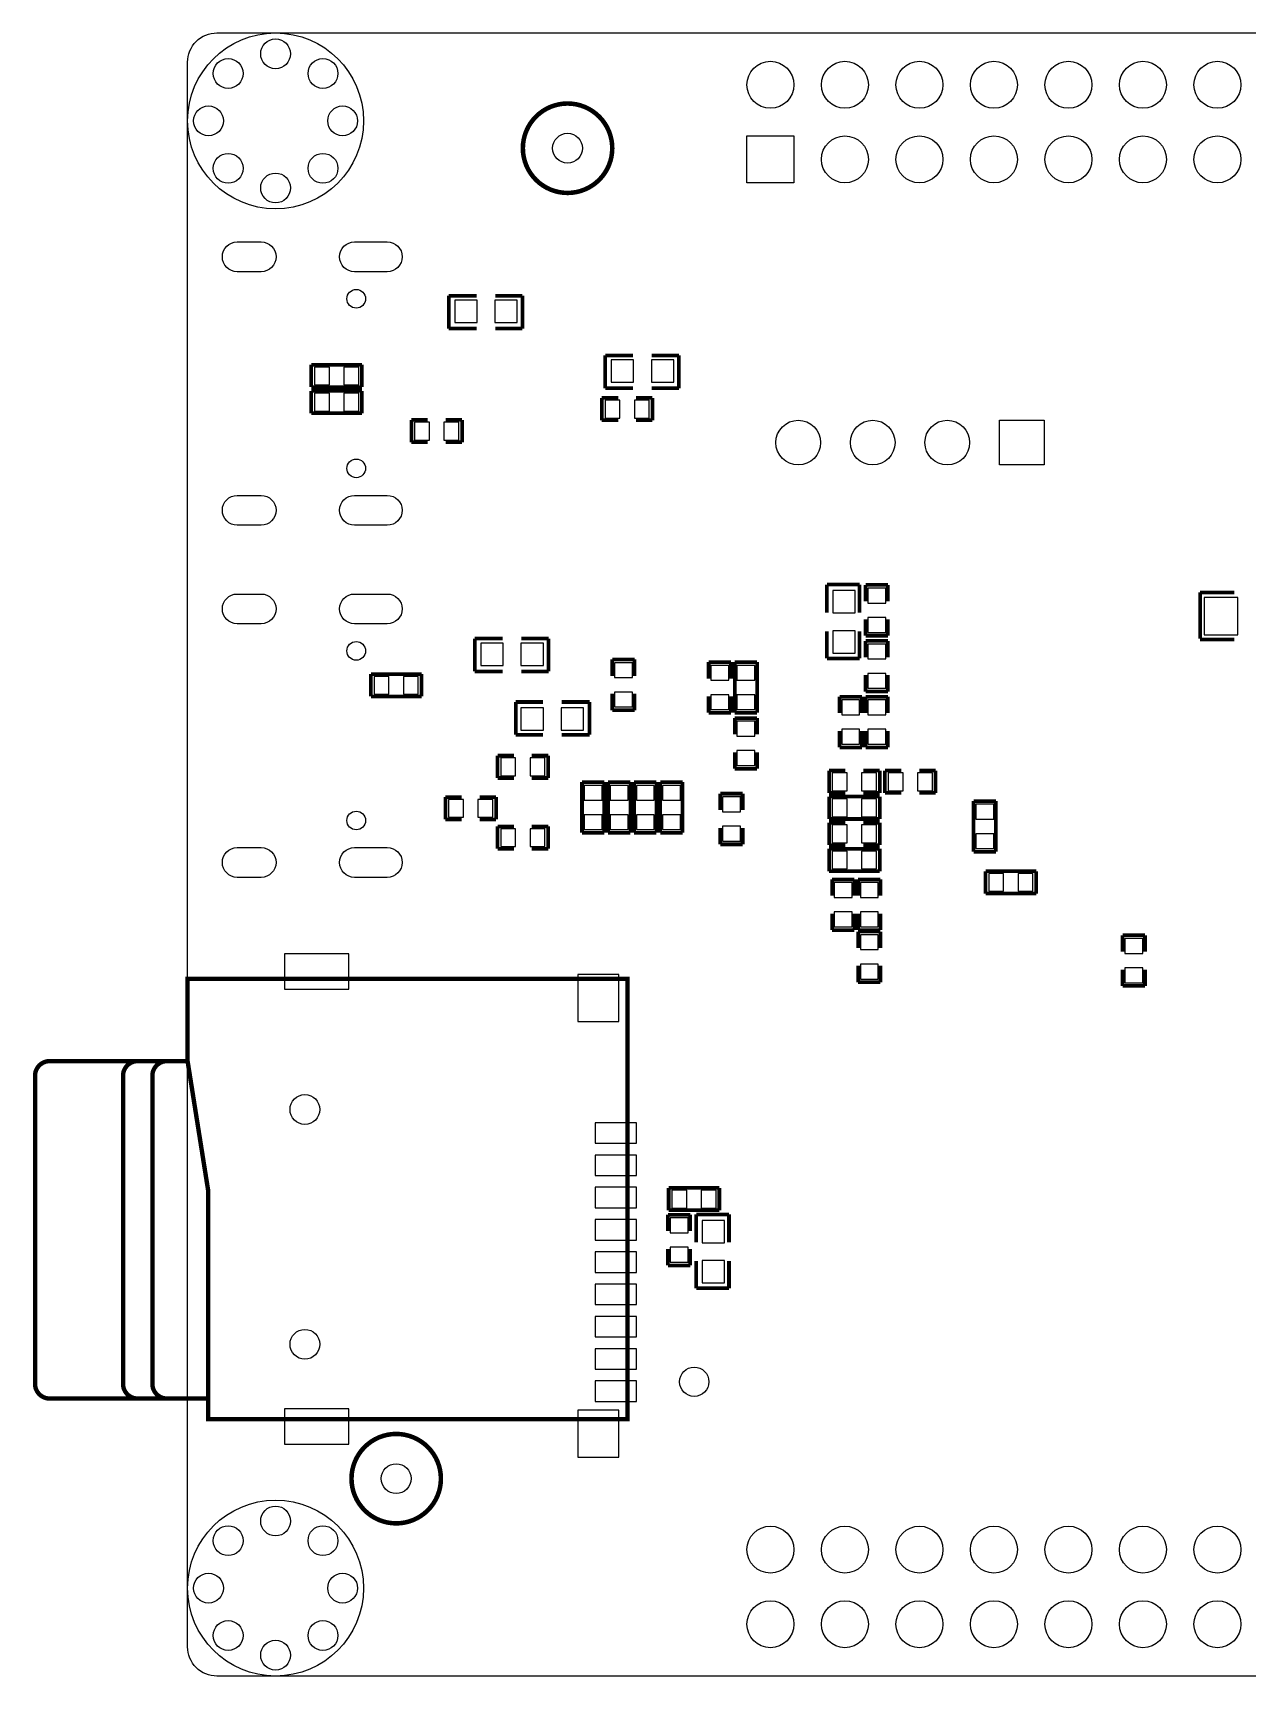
# Model space of a CAD drawing. Extents: x -5.3 to 80, y 0 to 56.
# Drawn here: x -5.3 to 36.1, y 0 to 56 of the extents above; entities that cross this region are included whole.
import ezdxf

# ---------------------------------------------------------------- set-up
doc = ezdxf.new("R2010")
doc.units = 0
for name, color, linetype in [('BG_OUTLINE', 211, 'CONTINUOUS'), ('PG_SILKSCREEN_BOTTOM', 30, 'CONTINUOUS'), ('PIN_BOTTOM', 30, 'CONTINUOUS')]:
    doc.layers.add(name, color=color, linetype=linetype)

msp = doc.modelspace()

# ---------------------------------------------------------------- linework, layer by layer
at = {"layer": 'BG_OUTLINE'}
msp.add_lwpolyline([(0, 1), (0, 55, -0.414214), (1, 56), (79, 56, -0.414214), (80, 55), (80, 1, -0.414214), (79, 0), (1, 0, -0.414214)], format="xyb", close=True, dxfattribs=at)
at = {"layer": 'PG_SILKSCREEN_BOTTOM'}
for points, const_width in [([(14.478, 52.0688, 1), (11.43, 52.0688, 1), (14.478, 52.0688)], 0.1549), ([(-4.6998, 20.9593, 0.414331), (-5.1999, 20.4592)], 0.1501), ([(-1.6998, 20.9593, 0.414331), (-2.1999, 20.4592)], 0.1501), ([(-0.6998, 20.9593, 0.414331), (-1.1999, 20.4592)], 0.1501), ([(-5.1999, 9.9593, 0.414292), (-4.6998, 9.4592)], 0.1501), ([(-2.1999, 9.9593, 0.414292), (-1.6998, 9.4592)], 0.1501), ([(-1.1999, 9.9593, 0.414292), (-0.6998, 9.4592)], 0.1501), ([(8.636, 6.7298, 1), (5.588, 6.7298, 1), (8.636, 6.7298)], 0.1549)]:
    msp.add_lwpolyline(points, format="xyb", dxfattribs=dict(at, const_width=const_width))
for points, const_width in [([(9.8552, 47.0408), (8.9027, 47.0408)], 0.127), ([(8.9027, 47.0408), (8.9027, 45.9232)], 0.127), ([(10.4902, 47.0408), (11.4173, 47.0408)], 0.127), ([(11.4173, 47.0408), (11.4173, 45.9232)], 0.127), ([(8.9027, 45.9232), (9.8552, 45.9232)], 0.127), ([(11.4173, 45.9232), (10.4902, 45.9232)], 0.127), ([(15.1892, 45.0088), (14.2367, 45.0088)], 0.127), ([(14.2367, 45.0088), (14.2367, 43.8912)], 0.127), ([(15.8242, 45.0088), (16.7513, 45.0088)], 0.127), ([(16.7513, 45.0088), (16.7513, 43.8912)], 0.127), ([(4.2164, 43.926), (4.2164, 44.688)], 0.127), ([(4.2164, 44.688), (5.9436, 44.688)], 0.127), ([(5.9436, 44.688), (5.9436, 43.926)], 0.127), ([(5.9436, 43.926), (4.2164, 43.926)], 0.127), ([(4.2164, 43.037), (4.2164, 43.799)], 0.127), ([(4.2164, 43.799), (5.9436, 43.799)], 0.127), ([(5.9436, 43.799), (5.9436, 43.037)], 0.127), ([(14.2367, 43.8912), (15.1892, 43.8912)], 0.127), ([(16.7513, 43.8912), (15.8242, 43.8912)], 0.127), ([(14.1224, 42.799), (14.1224, 43.561)], 0.127), ([(14.1224, 43.561), (14.6812, 43.561)], 0.127), ([(15.2908, 43.561), (15.8496, 43.561)], 0.127), ([(15.8496, 43.561), (15.8496, 42.799)], 0.127), ([(5.9436, 43.037), (4.2164, 43.037)], 0.127), ([(7.6296, 42.0472), (7.6296, 42.8092)], 0.127), ([(7.6296, 42.8092), (8.1884, 42.8092)], 0.127), ([(8.798, 42.8092), (9.3568, 42.8092)], 0.127), ([(9.3568, 42.8092), (9.3568, 42.0472)], 0.127), ([(14.6812, 42.799), (14.1224, 42.799)], 0.127), ([(15.8496, 42.799), (15.2908, 42.799)], 0.127), ([(8.1884, 42.0472), (7.6296, 42.0472)], 0.127), ([(9.3568, 42.0472), (8.798, 42.0472)], 0.127), ([(22.9108, 37.1983), (21.7932, 37.1983)], 0.127), ([(21.7932, 37.1983), (21.7932, 36.2458)], 0.127), ([(22.9108, 36.2458), (22.9108, 37.1983)], 0.127), ([(23.114, 37.1856), (23.876, 37.1856)], 0.127), ([(23.114, 36.6268), (23.114, 37.1856)], 0.127), ([(23.876, 37.1856), (23.876, 36.6268)], 0.127), ([(34.5186, 36.9316), (34.5186, 35.3568)], 0.127), ([(35.687, 36.9316), (34.5186, 36.9316)], 0.127), ([(23.114, 35.4584), (23.114, 36.0172)], 0.127), ([(23.876, 36.0172), (23.876, 35.4584)], 0.127), ([(10.7442, 35.3568), (9.7917, 35.3568)], 0.127), ([(9.7917, 35.3568), (9.7917, 34.2392)], 0.127), ([(11.3792, 35.3568), (12.3063, 35.3568)], 0.127), ([(12.3063, 35.3568), (12.3063, 34.2392)], 0.127), ([(21.7932, 34.6837), (21.7932, 35.6108)], 0.127), ([(22.9108, 35.6108), (22.9108, 34.6837)], 0.127), ([(23.876, 35.4584), (23.114, 35.4584)], 0.127), ([(23.114, 35.2806), (23.876, 35.2806)], 0.127), ([(23.114, 34.7218), (23.114, 35.2806)], 0.127), ([(23.876, 35.2806), (23.876, 34.7218)], 0.127), ([(34.5186, 35.3314), (35.687, 35.3314)], 0.127), ([(22.9108, 34.6837), (21.7932, 34.6837)], 0.127), ([(6.2484, 33.385), (6.2484, 34.147)], 0.127), ([(6.2484, 34.147), (7.9756, 34.147)], 0.127), ([(7.9756, 34.147), (7.9756, 33.385)], 0.127), ([(9.7917, 34.2392), (10.7442, 34.2392)], 0.127), ([(12.3063, 34.2392), (11.3792, 34.2392)], 0.127), ([(14.478, 34.6456), (15.24, 34.6456)], 0.127), ([(14.478, 34.0868), (14.478, 34.6456)], 0.127), ([(15.24, 34.6456), (15.24, 34.0868)], 0.127), ([(17.764, 34.5556), (18.526, 34.5556)], 0.127), ([(17.764, 33.9968), (17.764, 34.5556)], 0.127), ([(18.526, 34.5556), (18.526, 33.9968)], 0.127), ([(18.653, 34.5556), (19.415, 34.5556)], 0.127), ([(18.653, 32.8284), (18.653, 34.5556)], 0.127), ([(19.415, 34.5556), (19.415, 32.8284)], 0.127), ([(23.114, 33.5534), (23.114, 34.1122)], 0.127), ([(23.876, 34.1122), (23.876, 33.5534)], 0.127), ([(23.876, 33.5534), (23.114, 33.5534)], 0.127), ([(7.9756, 33.385), (6.2484, 33.385)], 0.127), ([(11.1887, 32.0802), (11.1887, 33.1978)], 0.127), ([(11.1887, 33.1978), (12.1158, 33.1978)], 0.127), ([(13.7033, 33.1978), (12.7508, 33.1978)], 0.127), ([(13.7033, 32.0802), (13.7033, 33.1978)], 0.127), ([(14.478, 32.9184), (14.478, 33.4772)], 0.127), ([(15.24, 33.4772), (15.24, 32.9184)], 0.127), ([(17.764, 32.8284), (17.764, 33.3872)], 0.127), ([(18.526, 33.3872), (18.526, 32.8284)], 0.127), ([(22.225, 33.3756), (22.987, 33.3756)], 0.127), ([(22.225, 32.8168), (22.225, 33.3756)], 0.127), ([(22.987, 33.3756), (22.987, 32.8168)], 0.127), ([(23.114, 33.3756), (23.876, 33.3756)], 0.127), ([(23.114, 32.8168), (23.114, 33.3756)], 0.127), ([(23.876, 33.3756), (23.876, 32.8168)], 0.127), ([(15.24, 32.9184), (14.478, 32.9184)], 0.127), ([(18.526, 32.8284), (17.764, 32.8284)], 0.127), ([(19.415, 32.8284), (18.653, 32.8284)], 0.127), ([(18.653, 32.6506), (19.415, 32.6506)], 0.127), ([(18.653, 32.0918), (18.653, 32.6506)], 0.127), ([(19.415, 32.6506), (19.415, 32.0918)], 0.127), ([(12.1158, 32.0802), (11.1887, 32.0802)], 0.127), ([(12.7508, 32.0802), (13.7033, 32.0802)], 0.127), ([(22.225, 31.6484), (22.225, 32.2072)], 0.127), ([(22.987, 32.2072), (22.987, 31.6484)], 0.127), ([(23.114, 31.6484), (23.114, 32.2072)], 0.127), ([(23.876, 32.2072), (23.876, 31.6484)], 0.127), ([(10.5664, 30.607), (10.5664, 31.369)], 0.127), ([(10.5664, 31.369), (11.1252, 31.369)], 0.127), ([(11.7348, 31.369), (12.2936, 31.369)], 0.127), ([(12.2936, 31.369), (12.2936, 30.607)], 0.127), ([(18.653, 30.9234), (18.653, 31.4822)], 0.127), ([(19.415, 31.4822), (19.415, 30.9234)], 0.127), ([(22.987, 31.6484), (22.225, 31.6484)], 0.127), ([(23.876, 31.6484), (23.114, 31.6484)], 0.127), ([(19.415, 30.9234), (18.653, 30.9234)], 0.127), ([(21.8694, 30.099), (21.8694, 30.861)], 0.127), ([(21.8694, 30.861), (22.4282, 30.861)], 0.127), ([(23.0378, 30.861), (23.5966, 30.861)], 0.127), ([(23.5966, 30.861), (23.5966, 30.099)], 0.127), ([(23.7744, 30.099), (23.7744, 30.861)], 0.127), ([(23.7744, 30.861), (24.3332, 30.861)], 0.127), ([(24.9428, 30.861), (25.5016, 30.861)], 0.127), ([(25.5016, 30.861), (25.5016, 30.099)], 0.127), ([(11.1252, 30.607), (10.5664, 30.607)], 0.127), ([(12.2936, 30.607), (11.7348, 30.607)], 0.127), ([(13.446, 28.739), (13.446, 30.4662)], 0.127), ([(13.446, 30.4662), (14.208, 30.4662)], 0.127), ([(14.208, 30.4662), (14.208, 28.739)], 0.127), ([(14.335, 28.739), (14.335, 30.4662)], 0.127), ([(14.335, 30.4662), (15.097, 30.4662)], 0.127), ([(15.097, 30.4662), (15.097, 28.739)], 0.127), ([(15.224, 28.739), (15.224, 30.4662)], 0.127), ([(15.224, 30.4662), (15.986, 30.4662)], 0.127), ([(15.986, 30.4662), (15.986, 28.739)], 0.127), ([(16.113, 28.739), (16.113, 30.4662)], 0.127), ([(16.113, 30.4662), (16.875, 30.4662)], 0.127), ([(16.875, 30.4662), (16.875, 28.739)], 0.127), ([(8.7884, 29.194), (8.7884, 29.956)], 0.127), ([(8.7884, 29.956), (9.3472, 29.956)], 0.127), ([(9.9568, 29.956), (10.5156, 29.956)], 0.127), ([(10.5156, 29.956), (10.5156, 29.194)], 0.127), ([(18.161, 30.0736), (18.923, 30.0736)], 0.127), ([(18.161, 29.5148), (18.161, 30.0736)], 0.127), ([(18.923, 30.0736), (18.923, 29.5148)], 0.127), ([(22.4282, 30.099), (21.8694, 30.099)], 0.127), ([(21.8694, 29.21), (21.8694, 29.972)], 0.127), ([(21.8694, 29.972), (23.5966, 29.972)], 0.127), ([(23.5966, 30.099), (23.0378, 30.099)], 0.127), ([(23.5966, 29.972), (23.5966, 29.21)], 0.127), ([(24.3332, 30.099), (23.7744, 30.099)], 0.127), ([(25.5016, 30.099), (24.9428, 30.099)], 0.127), ([(26.797, 28.0924), (26.797, 29.8196)], 0.127), ([(26.797, 29.8196), (27.559, 29.8196)], 0.127), ([(27.559, 29.8196), (27.559, 28.0924)], 0.127), ([(9.3472, 29.194), (8.7884, 29.194)], 0.127), ([(10.5156, 29.194), (9.9568, 29.194)], 0.127), ([(23.5966, 29.21), (21.8694, 29.21)], 0.127), ([(21.8694, 28.321), (21.8694, 29.083)], 0.127), ([(21.8694, 29.083), (22.4282, 29.083)], 0.127), ([(23.0378, 29.083), (23.5966, 29.083)], 0.127), ([(23.5966, 29.083), (23.5966, 28.321)], 0.127), ([(10.5664, 28.194), (10.5664, 28.956)], 0.127), ([(10.5664, 28.956), (11.1252, 28.956)], 0.127), ([(11.7348, 28.956), (12.2936, 28.956)], 0.127), ([(12.2936, 28.956), (12.2936, 28.194)], 0.127), ([(14.208, 28.739), (13.446, 28.739)], 0.127), ([(15.097, 28.739), (14.335, 28.739)], 0.127), ([(15.986, 28.739), (15.224, 28.739)], 0.127), ([(16.875, 28.739), (16.113, 28.739)], 0.127), ([(18.161, 28.3464), (18.161, 28.9052)], 0.127), ([(18.923, 28.9052), (18.923, 28.3464)], 0.127), ([(11.1252, 28.194), (10.5664, 28.194)], 0.127), ([(12.2936, 28.194), (11.7348, 28.194)], 0.127), ([(18.923, 28.3464), (18.161, 28.3464)], 0.127), ([(22.4282, 28.321), (21.8694, 28.321)], 0.127), ([(21.8694, 27.432), (21.8694, 28.194)], 0.127), ([(21.8694, 28.194), (23.5966, 28.194)], 0.127), ([(23.5966, 28.321), (23.0378, 28.321)], 0.127), ([(23.5966, 28.194), (23.5966, 27.432)], 0.127), ([(27.559, 28.0924), (26.797, 28.0924)], 0.127), ([(23.5966, 27.432), (21.8694, 27.432)], 0.127), ([(27.2034, 26.67), (27.2034, 27.432)], 0.127), ([(27.2034, 27.432), (28.9306, 27.432)], 0.127), ([(28.9306, 27.432), (28.9306, 26.67)], 0.127), ([(21.971, 27.1526), (22.733, 27.1526)], 0.127), ([(21.971, 26.5938), (21.971, 27.1526)], 0.127), ([(22.733, 27.1526), (22.733, 26.5938)], 0.127), ([(22.86, 27.1526), (23.622, 27.1526)], 0.127), ([(22.86, 26.5938), (22.86, 27.1526)], 0.127), ([(23.622, 27.1526), (23.622, 26.5938)], 0.127), ([(28.9306, 26.67), (27.2034, 26.67)], 0.127), ([(21.971, 25.4254), (21.971, 25.9842)], 0.127), ([(22.733, 25.9842), (22.733, 25.4254)], 0.127), ([(22.86, 25.4254), (22.86, 25.9842)], 0.127), ([(23.622, 25.9842), (23.622, 25.4254)], 0.127), ([(22.733, 25.4254), (21.971, 25.4254)], 0.127), ([(23.622, 25.4254), (22.86, 25.4254)], 0.127), ([(22.86, 25.3746), (23.622, 25.3746)], 0.127), ([(22.86, 24.8158), (22.86, 25.3746)], 0.127), ([(23.622, 25.3746), (23.622, 24.8158)], 0.127), ([(31.877, 25.2476), (32.639, 25.2476)], 0.127), ([(31.877, 24.6888), (31.877, 25.2476)], 0.127), ([(32.639, 25.2476), (32.639, 24.6888)], 0.127), ([(22.86, 23.6474), (22.86, 24.2062)], 0.127), ([(23.622, 24.2062), (23.622, 23.6474)], 0.127), ([(31.877, 23.5204), (31.877, 24.0792)], 0.127), ([(32.639, 24.0792), (32.639, 23.5204)], 0.127), ([(0.7, 8.7592), (0.7, 16.5593), (0, 20.9593), (0, 23.7594), (15.0002, 23.7594), (15.0002, 8.7592), (0.7, 8.7592)], 0.1501), ([(23.622, 23.6474), (22.86, 23.6474)], 0.127), ([(32.639, 23.5204), (31.877, 23.5204)], 0.127), ([(-1.6998, 20.9593), (-4.6998, 20.9593)], 0.1501), ([(-0.6, 20.9593), (-1.6998, 20.9593)], 0.1501), ([(0, 20.9593), (-0.6998, 20.9593)], 0.1501), ([(-5.1999, 20.4592), (-5.1999, 9.9593)], 0.1501), ([(-2.1999, 20.4592), (-2.1999, 9.9593)], 0.1501), ([(-1.1999, 20.4592), (-1.1999, 9.9593)], 0.1501), ([(16.4004, 15.875), (16.4004, 16.637)], 0.127), ([(16.4004, 16.637), (18.1276, 16.637)], 0.127), ([(18.1276, 16.637), (18.1276, 15.875)], 0.127), ([(16.375, 15.7226), (17.137, 15.7226)], 0.127), ([(16.375, 15.1638), (16.375, 15.7226)], 0.127), ([(18.1276, 15.875), (16.4004, 15.875)], 0.127), ([(17.137, 15.7226), (17.137, 15.1638)], 0.127), ([(18.4578, 15.7353), (17.3402, 15.7353)], 0.127), ([(17.3402, 15.7353), (17.3402, 14.7828)], 0.127), ([(18.4578, 14.7828), (18.4578, 15.7353)], 0.127), ([(16.375, 13.9954), (16.375, 14.5542)], 0.127), ([(17.137, 14.5542), (17.137, 13.9954)], 0.127), ([(17.137, 13.9954), (16.375, 13.9954)], 0.127), ([(17.3402, 13.2207), (17.3402, 14.1478)], 0.127), ([(18.4578, 14.1478), (18.4578, 13.2207)], 0.127), ([(18.4578, 13.2207), (17.3402, 13.2207)], 0.127), ([(-4.6998, 9.4592), (-1.6998, 9.4592)], 0.1501), ([(-1.6998, 9.4592), (-0.6998, 9.4592)], 0.1501), ([(-0.6998, 9.4592), (0.7, 9.4592)], 0.1501)]:
    msp.add_lwpolyline(points, dxfattribs=dict(at, const_width=const_width))
at = {"layer": 'PIN_BOTTOM'}
for points in [[(19.07, 50.89), (19.07, 52.4899), (20.6699, 52.4899), (20.6699, 50.89)], [(9.8679, 46.1264), (9.8679, 46.8884), (9.1059, 46.8884), (9.1059, 46.1264)], [(11.2395, 46.1264), (11.2395, 46.8884), (10.4775, 46.8884), (10.4775, 46.1264)], [(15.2019, 44.0944), (15.2019, 44.8564), (14.4399, 44.8564), (14.4399, 44.0944)], [(16.5735, 44.0944), (16.5735, 44.8564), (15.8115, 44.8564), (15.8115, 44.0944)], [(4.3259, 44.6118), (4.3259, 44.0022), (4.8339, 44.0022), (4.8339, 44.6118)], [(5.3261, 44.6118), (5.3261, 44.0022), (5.8341, 44.0022), (5.8341, 44.6118)], [(4.3259, 43.7228), (4.3259, 43.1132), (4.8339, 43.1132), (4.8339, 43.7228)], [(5.3261, 43.7228), (5.3261, 43.1132), (5.8341, 43.1132), (5.8341, 43.7228)], [(14.2319, 43.4848), (14.2319, 42.8752), (14.7399, 42.8752), (14.7399, 43.4848)], [(15.2321, 43.4848), (15.2321, 42.8752), (15.7401, 42.8752), (15.7401, 43.4848)], [(8.2471, 42.1234), (8.2471, 42.733), (7.7391, 42.733), (7.7391, 42.1234)], [(9.2473, 42.1234), (9.2473, 42.733), (8.7393, 42.733), (8.7393, 42.1234)], [(29.2, 42.799), (29.2, 41.275), (27.676, 41.275), (27.676, 42.799)], [(21.9964, 36.2331), (22.7584, 36.2331), (22.7584, 36.9951), (21.9964, 36.9951)], [(23.1902, 36.5681), (23.7998, 36.5681), (23.7998, 37.0761), (23.1902, 37.0761)], [(35.8013, 35.4838), (35.8013, 36.7538), (34.6583, 36.7538), (34.6583, 35.4838)], [(23.1902, 35.5679), (23.7998, 35.5679), (23.7998, 36.0759), (23.1902, 36.0759)], [(21.9964, 34.8615), (22.7584, 34.8615), (22.7584, 35.6235), (21.9964, 35.6235)], [(10.7569, 34.4424), (10.7569, 35.2044), (9.9949, 35.2044), (9.9949, 34.4424)], [(12.1285, 34.4424), (12.1285, 35.2044), (11.3665, 35.2044), (11.3665, 34.4424)], [(23.1902, 34.6631), (23.7998, 34.6631), (23.7998, 35.1711), (23.1902, 35.1711)], [(15.1638, 34.5361), (14.5542, 34.5361), (14.5542, 34.0281), (15.1638, 34.0281)], [(18.4498, 34.4461), (17.8402, 34.4461), (17.8402, 33.9381), (18.4498, 33.9381)], [(19.3388, 34.4461), (18.7292, 34.4461), (18.7292, 33.9381), (19.3388, 33.9381)], [(23.1902, 33.6629), (23.7998, 33.6629), (23.7998, 34.1709), (23.1902, 34.1709)], [(6.8659, 33.4612), (6.8659, 34.0708), (6.3579, 34.0708), (6.3579, 33.4612)], [(7.8661, 33.4612), (7.8661, 34.0708), (7.3581, 34.0708), (7.3581, 33.4612)], [(15.1638, 33.5359), (14.5542, 33.5359), (14.5542, 33.0279), (15.1638, 33.0279)], [(18.4498, 33.4459), (17.8402, 33.4459), (17.8402, 32.9379), (18.4498, 32.9379)], [(19.3388, 33.4459), (18.7292, 33.4459), (18.7292, 32.9379), (19.3388, 32.9379)], [(22.3012, 32.7581), (22.9108, 32.7581), (22.9108, 33.2661), (22.3012, 33.2661)], [(23.1902, 32.7581), (23.7998, 32.7581), (23.7998, 33.2661), (23.1902, 33.2661)], [(11.3665, 32.9946), (11.3665, 32.2326), (12.1285, 32.2326), (12.1285, 32.9946)], [(12.7381, 32.9946), (12.7381, 32.2326), (13.5001, 32.2326), (13.5001, 32.9946)], [(19.3388, 32.5411), (18.7292, 32.5411), (18.7292, 32.0331), (19.3388, 32.0331)], [(22.3012, 31.7579), (22.9108, 31.7579), (22.9108, 32.2659), (22.3012, 32.2659)], [(23.1902, 31.7579), (23.7998, 31.7579), (23.7998, 32.2659), (23.1902, 32.2659)], [(19.3388, 31.5409), (18.7292, 31.5409), (18.7292, 31.0329), (19.3388, 31.0329)], [(11.1839, 30.6832), (11.1839, 31.2928), (10.6759, 31.2928), (10.6759, 30.6832)], [(12.1841, 30.6832), (12.1841, 31.2928), (11.6761, 31.2928), (11.6761, 30.6832)], [(13.5222, 29.8487), (14.1318, 29.8487), (14.1318, 30.3567), (13.5222, 30.3567)], [(14.4112, 29.8487), (15.0208, 29.8487), (15.0208, 30.3567), (14.4112, 30.3567)], [(15.3002, 29.8487), (15.9098, 29.8487), (15.9098, 30.3567), (15.3002, 30.3567)], [(16.1892, 29.8487), (16.7988, 29.8487), (16.7988, 30.3567), (16.1892, 30.3567)], [(22.4869, 30.1752), (22.4869, 30.7848), (21.9789, 30.7848), (21.9789, 30.1752)], [(23.4871, 30.1752), (23.4871, 30.7848), (22.9791, 30.7848), (22.9791, 30.1752)], [(23.8839, 30.7848), (23.8839, 30.1752), (24.3919, 30.1752), (24.3919, 30.7848)], [(24.8841, 30.7848), (24.8841, 30.1752), (25.3921, 30.1752), (25.3921, 30.7848)], [(9.4059, 29.2702), (9.4059, 29.8798), (8.8979, 29.8798), (8.8979, 29.2702)], [(10.4061, 29.2702), (10.4061, 29.8798), (9.8981, 29.8798), (9.8981, 29.2702)], [(18.2372, 29.4561), (18.8468, 29.4561), (18.8468, 29.9641), (18.2372, 29.9641)], [(21.9789, 29.8958), (21.9789, 29.2862), (22.4869, 29.2862), (22.4869, 29.8958)], [(22.9791, 29.8958), (22.9791, 29.2862), (23.4871, 29.2862), (23.4871, 29.8958)], [(26.8732, 29.2021), (27.4828, 29.2021), (27.4828, 29.7101), (26.8732, 29.7101)], [(13.5222, 28.8485), (14.1318, 28.8485), (14.1318, 29.3565), (13.5222, 29.3565)], [(14.4112, 28.8485), (15.0208, 28.8485), (15.0208, 29.3565), (14.4112, 29.3565)], [(15.3002, 28.8485), (15.9098, 28.8485), (15.9098, 29.3565), (15.3002, 29.3565)], [(16.1892, 28.8485), (16.7988, 28.8485), (16.7988, 29.3565), (16.1892, 29.3565)], [(11.1839, 28.2702), (11.1839, 28.8798), (10.6759, 28.8798), (10.6759, 28.2702)], [(12.1841, 28.2702), (12.1841, 28.8798), (11.6761, 28.8798), (11.6761, 28.2702)], [(18.2372, 28.4559), (18.8468, 28.4559), (18.8468, 28.9639), (18.2372, 28.9639)], [(21.9789, 29.0068), (21.9789, 28.3972), (22.4869, 28.3972), (22.4869, 29.0068)], [(22.9791, 29.0068), (22.9791, 28.3972), (23.4871, 28.3972), (23.4871, 29.0068)], [(26.8732, 28.2019), (27.4828, 28.2019), (27.4828, 28.7099), (26.8732, 28.7099)], [(22.4869, 27.5082), (22.4869, 28.1178), (21.9789, 28.1178), (21.9789, 27.5082)], [(23.4871, 27.5082), (23.4871, 28.1178), (22.9791, 28.1178), (22.9791, 27.5082)], [(22.0472, 26.5351), (22.6568, 26.5351), (22.6568, 27.0431), (22.0472, 27.0431)], [(22.9362, 26.5351), (23.5458, 26.5351), (23.5458, 27.0431), (22.9362, 27.0431)], [(27.8209, 26.7462), (27.8209, 27.3558), (27.3129, 27.3558), (27.3129, 26.7462)], [(28.8211, 26.7462), (28.8211, 27.3558), (28.3131, 27.3558), (28.3131, 26.7462)], [(22.0472, 25.5349), (22.6568, 25.5349), (22.6568, 26.0429), (22.0472, 26.0429)], [(22.9362, 25.5349), (23.5458, 25.5349), (23.5458, 26.0429), (22.9362, 26.0429)], [(22.9362, 24.7571), (23.5458, 24.7571), (23.5458, 25.2651), (22.9362, 25.2651)], [(31.9532, 24.6301), (32.5628, 24.6301), (32.5628, 25.1381), (31.9532, 25.1381)], [(3.30005, 23.40935), (5.49995, 23.40935), (5.49995, 24.60925), (3.30005, 24.60925)], [(22.9362, 23.7569), (23.5458, 23.7569), (23.5458, 24.2649), (22.9362, 24.2649)], [(31.9532, 23.6299), (32.5628, 23.6299), (32.5628, 24.1379), (31.9532, 24.1379)], [(14.7002, 22.3094), (14.7002, 23.9093), (13.3002, 23.9093), (13.3002, 22.3094)], [(13.9002, 18.1592), (15.3002, 18.1592), (15.3002, 18.8592), (13.9002, 18.8592)], [(13.9002, 17.0594), (15.3002, 17.0594), (15.3002, 17.7594), (13.9002, 17.7594)], [(13.9002, 15.9593), (15.3002, 15.9593), (15.3002, 16.6593), (13.9002, 16.6593)], [(16.5099, 16.5608), (16.5099, 15.9512), (17.0179, 15.9512), (17.0179, 16.5608)], [(17.5101, 16.5608), (17.5101, 15.9512), (18.0181, 15.9512), (18.0181, 16.5608)], [(13.9002, 14.8593), (15.3002, 14.8593), (15.3002, 15.5593), (13.9002, 15.5593)], [(16.4512, 15.1051), (17.0608, 15.1051), (17.0608, 15.6131), (16.4512, 15.6131)], [(17.5434, 14.7701), (18.3054, 14.7701), (18.3054, 15.5321), (17.5434, 15.5321)], [(16.4512, 14.1049), (17.0608, 14.1049), (17.0608, 14.6129), (16.4512, 14.6129)], [(13.9002, 13.7592), (15.3002, 13.7592), (15.3002, 14.4592), (13.9002, 14.4592)], [(17.5434, 13.3985), (18.3054, 13.3985), (18.3054, 14.1605), (17.5434, 14.1605)], [(13.9002, 12.6594), (15.3002, 12.6594), (15.3002, 13.3594), (13.9002, 13.3594)], [(13.9002, 11.5593), (15.3002, 11.5593), (15.3002, 12.2593), (13.9002, 12.2593)], [(13.9002, 10.4592), (15.3002, 10.4592), (15.3002, 11.1592), (13.9002, 11.1592)], [(13.9002, 9.3594), (15.3002, 9.3594), (15.3002, 10.0594), (13.9002, 10.0594)], [(3.30005, 7.90935), (5.49995, 7.90935), (5.49995, 9.10925), (3.30005, 9.10925)], [(14.7002, 7.4593), (14.7002, 9.0592), (13.3002, 9.0592), (13.3002, 7.4593)]]:
    msp.add_lwpolyline(points, close=True, dxfattribs=at)
for points in [[(2.5064, 47.8609), (1.6936, 47.8609, -1), (1.6936, 48.8769), (2.5064, 48.8769, -1)], [(6.8088, 47.8609), (5.6912, 47.8609, -1), (5.6912, 48.8769), (6.8088, 48.8769, -1)], [(2.5064, 39.2209), (1.6936, 39.2209, -1), (1.6936, 40.2369), (2.5064, 40.2369, -1)], [(6.8088, 39.2209), (5.6912, 39.2209, -1), (5.6912, 40.2369), (6.8088, 40.2369, -1)], [(2.5064, 35.8609), (1.6936, 35.8609, -1), (1.6936, 36.8769), (2.5064, 36.8769, -1)], [(6.8088, 35.8609), (5.6912, 35.8609, -1), (5.6912, 36.8769), (6.8088, 36.8769, -1)], [(2.5064, 27.2209), (1.6936, 27.2209, -1), (1.6936, 28.2369), (2.5064, 28.2369, -1)], [(6.8088, 27.2209), (5.6912, 27.2209, -1), (5.6912, 28.2369), (6.8088, 28.2369, -1)]]:
    msp.add_lwpolyline(points, format="xyb", close=True, dxfattribs=at)
for centre, radius in [((3, 53), 2.9972), ((3, 55.286), 0.508), ((1.3835, 54.6165), 0.508), ((4.6165, 54.6165), 0.508), ((19.87, 54.23), 0.79995), ((22.41, 54.23), 0.79995), ((24.95, 54.23), 0.79995), ((27.49, 54.23), 0.79995), ((30.03, 54.23), 0.79995), ((32.57, 54.23), 0.79995), ((35.11, 54.23), 0.79995), ((0.714, 53), 0.508), ((5.286, 53), 0.508), ((12.954, 52.0688), 0.508), ((22.41, 51.69), 0.79995), ((24.95, 51.69), 0.79995), ((27.49, 51.69), 0.79995), ((30.03, 51.69), 0.79995), ((32.57, 51.69), 0.79995), ((35.11, 51.69), 0.79995), ((1.3835, 51.3835), 0.508), ((4.6165, 51.3835), 0.508), ((3, 50.714), 0.508), ((5.75, 46.9389), 0.3175), ((20.818, 42.037), 0.762), ((23.358, 42.037), 0.762), ((25.898, 42.037), 0.762), ((5.75, 41.1589), 0.3175), ((5.75, 34.9389), 0.3175), ((5.75, 29.1589), 0.3175), ((4, 19.3093), 0.508), ((4, 11.3093), 0.508), ((17.272, 10.033), 0.5), ((7.112, 6.7298), 0.508), ((3, 3), 2.9972), ((3, 5.286), 0.508), ((1.3835, 4.6165), 0.508), ((4.6165, 4.6165), 0.508), ((19.87, 4.31), 0.79995), ((22.41, 4.31), 0.79995), ((24.95, 4.31), 0.79995), ((27.49, 4.31), 0.79995), ((30.03, 4.31), 0.79995), ((32.57, 4.31), 0.79995), ((35.11, 4.31), 0.79995), ((0.714, 3), 0.508), ((5.286, 3), 0.508), ((19.87, 1.77), 0.79995), ((22.41, 1.77), 0.79995), ((24.95, 1.77), 0.79995), ((27.49, 1.77), 0.79995), ((30.03, 1.77), 0.79995), ((32.57, 1.77), 0.79995), ((35.11, 1.77), 0.79995), ((1.3835, 1.3835), 0.508), ((4.6165, 1.3835), 0.508), ((3, 0.714), 0.508)]:
    msp.add_circle(centre, radius, dxfattribs=at)

doc.saveas('drawing.dxf')
